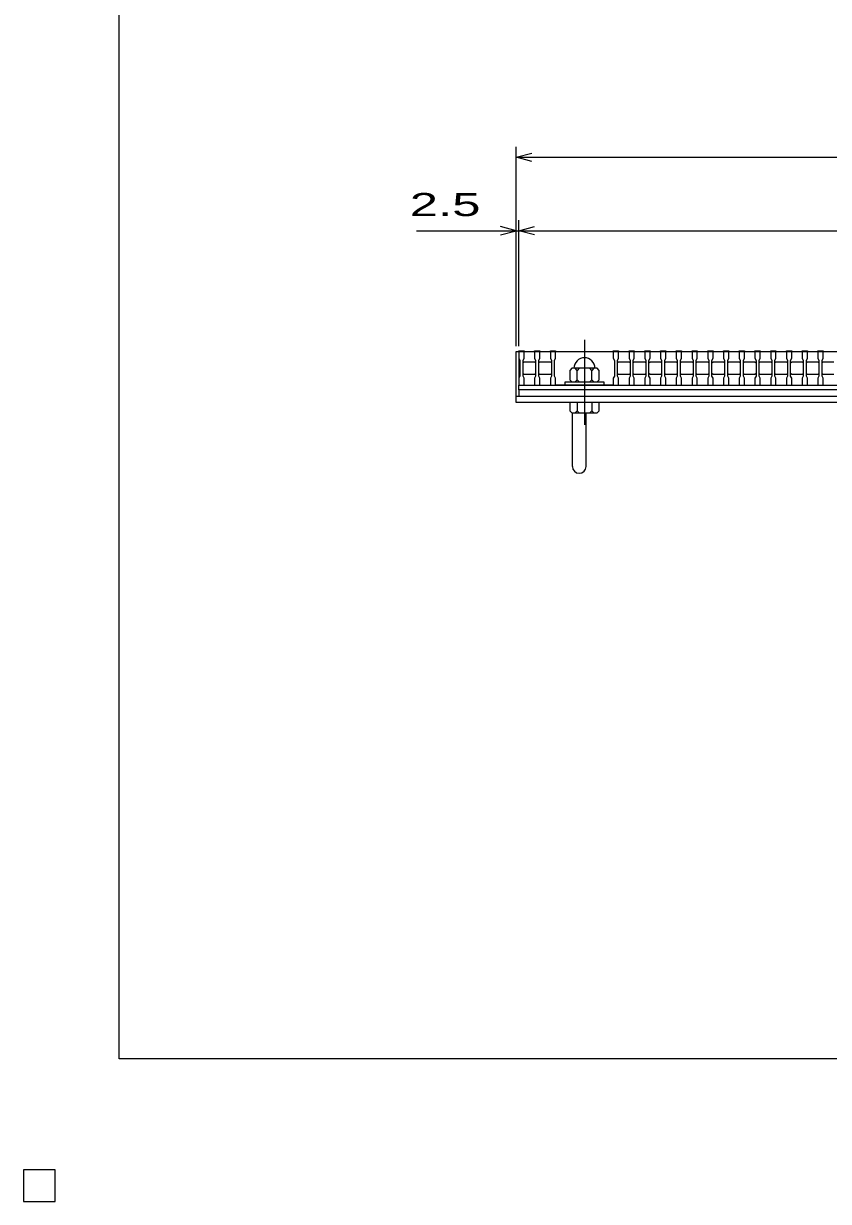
# Model space of a CAD drawing. Units: millimetres, scale not verified. Extents: x -1820 to 1731, y -1282 to 1054.
# Drawn here: x -1820 to -1053, y -1282 to -160 of the extents above; entities that cross this region are included whole.
import ezdxf
from ezdxf.enums import TextEntityAlignment as Align

# ---------------------------------------------------------------- set-up
doc = ezdxf.new("R2010")
doc.units = ezdxf.units.MM
doc.header["$LTSCALE"] = 10
doc.linetypes.add('CHAIN', pattern=[18.5, 12, -1.5, 3.5, -1.5])
for name, color, linetype, lineweight in [('0_2', 150, 'Continuous', 25), ('16', 3, 'Continuous', 25), ('19', 6, 'Continuous', 25), ('22', 4, 'Continuous', 25)]:
    doc.layers.add(name, color=color, linetype=linetype, lineweight=lineweight)
doc.styles.add('ベクトル', font='')
doc.styles.get('ベクトル').set_extended_font_data('ベクトル')

msp = doc.modelspace()

# ---------------------------------------------------------------- linework, layer by layer
at = {"layer": '0_2'}
for p, q in [((-1729, -1146.5), (-1729, 1053.5)), ((1731, -1146.5), (-1729, -1146.5))]:
    msp.add_line(p, q, dxfattribs=at)
at = {"layer": '16', "linetype": 'CHAIN'}
msp.add_line((-1285.5, -461.5), (-1285.5, -542.5), dxfattribs=at)
at = {"layer": '16'}
for p, q in [((-1348, -472.5), (-1348, -471.8)), ((-1348, -471.8), (-1343, -471.8)), ((-1348, -472.5), (-1348, -479)), ((-1343, -472.5), (-1348, -472.5)), ((-1348, -472.5), (-1348, -504.5)), ((-1348, -472.5), (-353, -472.5)), ((-1348, -479), (-1347, -481)), ((-1347, -481), (-1347, -496)), ((-1344, -481), (-1343, -479)), ((-1344, -496), (-1344, -481)), ((-1344, -483.5), (-1343, -482.5)), ((-1343, -471.8), (-1343, -472.5)), ((-1343, -479), (-1343, -472.5)), ((-1343, -482.5), (-1333, -482.5)), ((-1333, -472.5), (-1333, -471.8)), ((-1333, -471.8), (-1328, -471.8)), ((-1333, -472.5), (-1333, -479)), ((-1328, -472.5), (-1333, -472.5)), ((-1333, -479), (-1332, -481)), ((-1333, -482.5), (-1332, -483.5)), ((-1332, -481), (-1332, -496)), ((-1329, -481), (-1328, -479)), ((-1329, -496), (-1329, -481)), ((-1329, -483.5), (-1328, -482.5)), ((-1328, -471.8), (-1328, -472.5)), ((-1328, -479), (-1328, -472.5)), ((-1328, -482.5), (-1318, -482.5)), ((-1318, -472.5), (-1318, -471.8)), ((-1318, -471.8), (-1313, -471.8)), ((-1318, -472.5), (-1318, -479)), ((-1313, -472.5), (-1318, -472.5)), ((-1318, -479), (-1317, -481)), ((-1318, -482.5), (-1317, -483.5)), ((-1317, -481), (-1317, -496)), ((-1314, -481), (-1313, -479)), ((-1314, -496), (-1314, -481)), ((-1313, -471.8), (-1313, -472.5)), ((-1313, -479), (-1313, -472.5)), ((-1313, -472.5), (-1258, -472.5)), ((-1258, -472.5), (-1258, -471.8)), ((-1258, -471.8), (-1253, -471.8)), ((-1258, -472.5), (-1258, -479)), ((-1253, -472.5), (-1258, -472.5)), ((-1258, -479), (-1257, -481)), ((-1257, -481), (-1257, -496)), ((-1254, -481), (-1253, -479)), ((-1254, -496), (-1254, -481)), ((-1254, -483.5), (-1253, -482.5)), ((-1253, -471.8), (-1253, -472.5)), ((-1253, -479), (-1253, -472.5)), ((-1253, -482.5), (-1243, -482.5)), ((-1243, -472.5), (-1243, -471.8)), ((-1243, -471.8), (-1238, -471.8)), ((-1243, -472.5), (-1243, -479)), ((-1238, -472.5), (-1243, -472.5)), ((-1243, -479), (-1242, -481)), ((-1243, -482.5), (-1242, -483.5)), ((-1242, -481), (-1242, -496)), ((-1239, -481), (-1238, -479)), ((-1239, -496), (-1239, -481)), ((-1239, -483.5), (-1238, -482.5)), ((-1238, -471.8), (-1238, -472.5)), ((-1238, -479), (-1238, -472.5)), ((-1238, -482.5), (-1228, -482.5)), ((-1228, -472.5), (-1228, -471.8)), ((-1228, -471.8), (-1223, -471.8)), ((-1228, -472.5), (-1228, -479)), ((-1223, -472.5), (-1228, -472.5)), ((-1228, -479), (-1227, -481)), ((-1228, -482.5), (-1227, -483.5)), ((-1227, -481), (-1227, -496)), ((-1224, -481), (-1223, -479)), ((-1224, -496), (-1224, -481)), ((-1224, -483.5), (-1223, -482.5)), ((-1223, -471.8), (-1223, -472.5)), ((-1223, -479), (-1223, -472.5)), ((-1223, -482.5), (-1213, -482.5)), ((-1213, -472.5), (-1213, -471.8)), ((-1213, -471.8), (-1208, -471.8)), ((-1213, -472.5), (-1213, -479)), ((-1208, -472.5), (-1213, -472.5)), ((-1213, -479), (-1212, -481)), ((-1213, -482.5), (-1212, -483.5)), ((-1212, -481), (-1212, -496)), ((-1209, -481), (-1208, -479)), ((-1209, -496), (-1209, -481)), ((-1209, -483.5), (-1208, -482.5)), ((-1208, -471.8), (-1208, -472.5)), ((-1208, -479), (-1208, -472.5)), ((-1208, -482.5), (-1198, -482.5)), ((-1198, -472.5), (-1198, -471.8)), ((-1198, -471.8), (-1193, -471.8)), ((-1198, -472.5), (-1198, -479)), ((-1193, -472.5), (-1198, -472.5)), ((-1198, -479), (-1197, -481)), ((-1198, -482.5), (-1197, -483.5)), ((-1197, -481), (-1197, -496)), ((-1194, -481), (-1193, -479)), ((-1194, -496), (-1194, -481)), ((-1194, -483.5), (-1193, -482.5)), ((-1193, -471.8), (-1193, -472.5)), ((-1193, -479), (-1193, -472.5)), ((-1193, -482.5), (-1183, -482.5)), ((-1183, -472.5), (-1183, -471.8)), ((-1183, -471.8), (-1178, -471.8)), ((-1183, -472.5), (-1183, -479)), ((-1178, -472.5), (-1183, -472.5)), ((-1183, -479), (-1182, -481)), ((-1183, -482.5), (-1182, -483.5)), ((-1182, -481), (-1182, -496)), ((-1179, -481), (-1178, -479)), ((-1179, -496), (-1179, -481)), ((-1179, -483.5), (-1178, -482.5)), ((-1178, -471.8), (-1178, -472.5)), ((-1178, -479), (-1178, -472.5)), ((-1178, -482.5), (-1168, -482.5)), ((-1168, -472.5), (-1168, -471.8)), ((-1168, -471.8), (-1163, -471.8)), ((-1168, -472.5), (-1168, -479)), ((-1163, -472.5), (-1168, -472.5)), ((-1168, -479), (-1167, -481)), ((-1168, -482.5), (-1167, -483.5)), ((-1167, -481), (-1167, -496)), ((-1164, -481), (-1163, -479)), ((-1164, -496), (-1164, -481)), ((-1164, -483.5), (-1163, -482.5)), ((-1163, -471.8), (-1163, -472.5)), ((-1163, -479), (-1163, -472.5)), ((-1163, -482.5), (-1153, -482.5)), ((-1153, -472.5), (-1153, -471.8)), ((-1153, -471.8), (-1148, -471.8)), ((-1153, -472.5), (-1153, -479)), ((-1148, -472.5), (-1153, -472.5)), ((-1153, -479), (-1152, -481)), ((-1153, -482.5), (-1152, -483.5)), ((-1152, -481), (-1152, -496)), ((-1149, -481), (-1148, -479)), ((-1149, -496), (-1149, -481)), ((-1149, -483.5), (-1148, -482.5)), ((-1148, -471.8), (-1148, -472.5)), ((-1148, -479), (-1148, -472.5)), ((-1148, -482.5), (-1138, -482.5)), ((-1138, -472.5), (-1138, -471.8)), ((-1138, -471.8), (-1133, -471.8)), ((-1138, -472.5), (-1138, -479)), ((-1133, -472.5), (-1138, -472.5)), ((-1138, -479), (-1137, -481)), ((-1138, -482.5), (-1137, -483.5)), ((-1137, -481), (-1137, -496)), ((-1134, -481), (-1133, -479)), ((-1134, -496), (-1134, -481)), ((-1134, -483.5), (-1133, -482.5)), ((-1133, -471.8), (-1133, -472.5)), ((-1133, -479), (-1133, -472.5)), ((-1133, -482.5), (-1123, -482.5)), ((-1123, -472.5), (-1123, -471.8)), ((-1123, -471.8), (-1118, -471.8)), ((-1123, -472.5), (-1123, -479)), ((-1118, -472.5), (-1123, -472.5)), ((-1123, -479), (-1122, -481)), ((-1123, -482.5), (-1122, -483.5)), ((-1122, -481), (-1122, -496)), ((-1119, -481), (-1118, -479)), ((-1119, -496), (-1119, -481)), ((-1119, -483.5), (-1118, -482.5)), ((-1118, -471.8), (-1118, -472.5)), ((-1118, -479), (-1118, -472.5)), ((-1118, -482.5), (-1108, -482.5)), ((-1108, -472.5), (-1108, -471.8)), ((-1108, -471.8), (-1103, -471.8)), ((-1108, -472.5), (-1108, -479)), ((-1103, -472.5), (-1108, -472.5)), ((-1108, -479), (-1107, -481)), ((-1108, -482.5), (-1107, -483.5)), ((-1107, -481), (-1107, -496)), ((-1104, -481), (-1103, -479)), ((-1104, -496), (-1104, -481)), ((-1104, -483.5), (-1103, -482.5)), ((-1103, -471.8), (-1103, -472.5)), ((-1103, -479), (-1103, -472.5)), ((-1103, -482.5), (-1093, -482.5)), ((-1093, -472.5), (-1093, -471.8)), ((-1093, -471.8), (-1088, -471.8)), ((-1093, -472.5), (-1093, -479)), ((-1088, -472.5), (-1093, -472.5)), ((-1093, -479), (-1092, -481)), ((-1093, -482.5), (-1092, -483.5)), ((-1092, -481), (-1092, -496)), ((-1089, -481), (-1088, -479)), ((-1089, -496), (-1089, -481)), ((-1089, -483.5), (-1088, -482.5)), ((-1088, -471.8), (-1088, -472.5)), ((-1088, -479), (-1088, -472.5)), ((-1088, -482.5), (-1078, -482.5)), ((-1078, -472.5), (-1078, -471.8)), ((-1078, -471.8), (-1073, -471.8)), ((-1078, -472.5), (-1078, -479)), ((-1073, -472.5), (-1078, -472.5)), ((-1078, -479), (-1077, -481)), ((-1078, -482.5), (-1077, -483.5)), ((-1077, -481), (-1077, -496)), ((-1074, -481), (-1073, -479)), ((-1074, -496), (-1074, -481)), ((-1074, -483.5), (-1073, -482.5)), ((-1073, -471.8), (-1073, -472.5)), ((-1073, -479), (-1073, -472.5)), ((-1073, -482.5), (-1063, -482.5)), ((-1063, -472.5), (-1063, -471.8)), ((-1063, -471.8), (-1058, -471.8)), ((-1063, -472.5), (-1063, -479)), ((-1058, -472.5), (-1063, -472.5)), ((-1063, -479), (-1062, -481)), ((-1063, -482.5), (-1062, -483.5)), ((-1062, -481), (-1062, -496)), ((-1059, -481), (-1058, -479)), ((-1059, -496), (-1059, -481)), ((-1059, -483.5), (-1058, -482.5)), ((-1058, -471.8), (-1058, -472.5)), ((-1058, -479), (-1058, -472.5)), ((-1058, -482.5), (-1048, -482.5)), ((-1343, -494.5), (-1344, -493.5)), ((-1332, -493.5), (-1333, -494.5)), ((-1328, -494.5), (-1329, -493.5)), ((-1317, -493.5), (-1318, -494.5)), ((-1297.5, -488.5), (-1299.5, -490.5)), ((-1299.5, -490.5), (-1299.5, -499.5)), ((-1273.5, -488.5), (-1297.5, -488.5)), ((-1292.5, -490.5), (-1294.5, -488.5)), ((-1290.5, -488.5), (-1292.5, -490.5)), ((-1292.5, -499.5), (-1292.5, -490.5)), ((-1278.5, -490.5), (-1280.5, -488.5)), ((-1276.5, -488.5), (-1278.5, -490.5)), ((-1278.5, -499.5), (-1278.5, -490.5)), ((-1271.5, -490.5), (-1273.5, -488.5)), ((-1271.5, -499.5), (-1271.5, -490.5)), ((-1253, -494.5), (-1254, -493.5)), ((-1242, -493.5), (-1243, -494.5)), ((-1238, -494.5), (-1239, -493.5)), ((-1227, -493.5), (-1228, -494.5)), ((-1223, -494.5), (-1224, -493.5)), ((-1212, -493.5), (-1213, -494.5)), ((-1208, -494.5), (-1209, -493.5)), ((-1197, -493.5), (-1198, -494.5)), ((-1193, -494.5), (-1194, -493.5)), ((-1182, -493.5), (-1183, -494.5)), ((-1178, -494.5), (-1179, -493.5)), ((-1167, -493.5), (-1168, -494.5)), ((-1163, -494.5), (-1164, -493.5)), ((-1152, -493.5), (-1153, -494.5)), ((-1148, -494.5), (-1149, -493.5)), ((-1137, -493.5), (-1138, -494.5)), ((-1133, -494.5), (-1134, -493.5)), ((-1122, -493.5), (-1123, -494.5)), ((-1118, -494.5), (-1119, -493.5)), ((-1107, -493.5), (-1108, -494.5)), ((-1103, -494.5), (-1104, -493.5)), ((-1092, -493.5), (-1093, -494.5)), ((-1088, -494.5), (-1089, -493.5)), ((-1077, -493.5), (-1078, -494.5)), ((-1073, -494.5), (-1074, -493.5)), ((-1062, -493.5), (-1063, -494.5)), ((-1058, -494.5), (-1059, -493.5)), ((-1347, -496), (-1348, -498)), ((-1348, -498), (-1348, -504.5)), ((-1348, -504.5), (-1343, -504.5)), ((-1348, -504.5), (-353, -504.5)), ((-1348, -504.5), (-353, -504.5)), ((-1348, -509), (-1348, -504.5)), ((-1343, -498), (-1344, -496)), ((-1333, -494.5), (-1343, -494.5)), ((-1343, -504.5), (-1343, -498)), ((-1332, -496), (-1333, -498)), ((-1333, -498), (-1333, -504.5)), ((-1333, -504.5), (-1328, -504.5)), ((-1328, -498), (-1329, -496)), ((-1318, -494.5), (-1328, -494.5)), ((-1328, -504.5), (-1328, -498)), ((-1317, -496), (-1318, -498)), ((-1318, -498), (-1318, -504.5)), ((-1318, -504.5), (-1313, -504.5)), ((-1313, -498), (-1314, -496)), ((-1313, -504.5), (-1313, -498)), ((-1258, -504.5), (-1313, -504.5)), ((-1304, -504.5), (-1304, -501.5)), ((-1304, -501.5), (-1267, -501.5)), ((-1267, -504.5), (-1304, -504.5)), ((-1299.5, -499.5), (-1297.5, -501.5)), ((-1294.5, -501.5), (-1292.5, -499.5)), ((-1292.5, -499.5), (-1290.5, -501.5)), ((-1280.5, -501.5), (-1278.5, -499.5)), ((-1278.5, -499.5), (-1276.5, -501.5)), ((-1273.5, -501.5), (-1271.5, -499.5)), ((-1267, -501.5), (-1267, -504.5)), ((-1257, -496), (-1258, -498)), ((-1258, -498), (-1258, -504.5)), ((-1258, -504.5), (-1253, -504.5)), ((-1253, -498), (-1254, -496)), ((-1243, -494.5), (-1253, -494.5)), ((-1253, -504.5), (-1253, -498)), ((-1242, -496), (-1243, -498)), ((-1243, -498), (-1243, -504.5)), ((-1243, -504.5), (-1238, -504.5)), ((-1238, -498), (-1239, -496)), ((-1228, -494.5), (-1238, -494.5)), ((-1238, -504.5), (-1238, -498)), ((-1227, -496), (-1228, -498)), ((-1228, -498), (-1228, -504.5)), ((-1228, -504.5), (-1223, -504.5)), ((-1223, -498), (-1224, -496)), ((-1213, -494.5), (-1223, -494.5)), ((-1223, -504.5), (-1223, -498)), ((-1212, -496), (-1213, -498)), ((-1213, -498), (-1213, -504.5)), ((-1213, -504.5), (-1208, -504.5)), ((-1208, -498), (-1209, -496)), ((-1198, -494.5), (-1208, -494.5)), ((-1208, -504.5), (-1208, -498)), ((-1197, -496), (-1198, -498)), ((-1198, -498), (-1198, -504.5)), ((-1198, -504.5), (-1193, -504.5)), ((-1193, -498), (-1194, -496)), ((-1183, -494.5), (-1193, -494.5)), ((-1193, -504.5), (-1193, -498)), ((-1182, -496), (-1183, -498)), ((-1183, -498), (-1183, -504.5)), ((-1183, -504.5), (-1178, -504.5)), ((-1178, -498), (-1179, -496)), ((-1168, -494.5), (-1178, -494.5)), ((-1178, -504.5), (-1178, -498)), ((-1167, -496), (-1168, -498)), ((-1168, -498), (-1168, -504.5)), ((-1168, -504.5), (-1163, -504.5)), ((-1163, -498), (-1164, -496)), ((-1153, -494.5), (-1163, -494.5)), ((-1163, -504.5), (-1163, -498)), ((-1152, -496), (-1153, -498)), ((-1153, -498), (-1153, -504.5)), ((-1153, -504.5), (-1148, -504.5)), ((-1148, -498), (-1149, -496)), ((-1138, -494.5), (-1148, -494.5)), ((-1148, -504.5), (-1148, -498)), ((-1137, -496), (-1138, -498)), ((-1138, -498), (-1138, -504.5)), ((-1138, -504.5), (-1133, -504.5)), ((-1133, -498), (-1134, -496)), ((-1123, -494.5), (-1133, -494.5)), ((-1133, -504.5), (-1133, -498)), ((-1122, -496), (-1123, -498)), ((-1123, -498), (-1123, -504.5)), ((-1123, -504.5), (-1118, -504.5)), ((-1118, -498), (-1119, -496)), ((-1108, -494.5), (-1118, -494.5)), ((-1118, -504.5), (-1118, -498)), ((-1107, -496), (-1108, -498)), ((-1108, -498), (-1108, -504.5)), ((-1108, -504.5), (-1103, -504.5)), ((-1103, -498), (-1104, -496)), ((-1093, -494.5), (-1103, -494.5)), ((-1103, -504.5), (-1103, -498)), ((-1092, -496), (-1093, -498)), ((-1093, -498), (-1093, -504.5)), ((-1093, -504.5), (-1088, -504.5)), ((-1088, -498), (-1089, -496)), ((-1078, -494.5), (-1088, -494.5)), ((-1088, -504.5), (-1088, -498)), ((-1077, -496), (-1078, -498)), ((-1078, -498), (-1078, -504.5)), ((-1078, -504.5), (-1073, -504.5)), ((-1073, -498), (-1074, -496)), ((-1063, -494.5), (-1073, -494.5)), ((-1073, -504.5), (-1073, -498)), ((-1062, -496), (-1063, -498)), ((-1063, -498), (-1063, -504.5)), ((-1063, -504.5), (-1058, -504.5)), ((-1058, -498), (-1059, -496)), ((-1048, -494.5), (-1058, -494.5)), ((-1058, -504.5), (-1058, -498)), ((-353, -509), (-1348, -509)), ((-1348, -509), (-1348, -515)), ((-1348, -515), (-353, -515)), ((-1790, -1252.5), (-1820, -1252.5)), ((-1820, -1252.5), (-1820, -1282.5)), ((-1790, -1252.5), (-1820, -1252.5)), ((-1820, -1252.5), (-1820, -1282.5)), ((-1790, -1252.5), (-1820, -1252.5)), ((-1820, -1252.5), (-1820, -1282.5)), ((-1790, -1252.5), (-1820, -1252.5)), ((-1820, -1252.5), (-1820, -1282.5)), ((-1790, -1252.5), (-1820, -1252.5)), ((-1820, -1252.5), (-1820, -1282.5)), ((-1790, -1282.5), (-1790, -1252.5)), ((-1790, -1282.5), (-1790, -1252.5)), ((-1790, -1282.5), (-1790, -1252.5)), ((-1790, -1282.5), (-1790, -1252.5)), ((-1790, -1282.5), (-1790, -1252.5)), ((-1820, -1282.5), (-1790, -1282.5)), ((-1820, -1282.5), (-1790, -1282.5)), ((-1820, -1282.5), (-1790, -1282.5)), ((-1820, -1282.5), (-1790, -1282.5)), ((-1820, -1282.5), (-1790, -1282.5))]:
    msp.add_line(p, q, dxfattribs=at)
msp.add_arc((-1285.5, -488.5), 10, 0, 180, dxfattribs=at)
at = {"layer": '19'}
for p, q in [((-1350.5, -515), (-1350.5, -472.5)), ((-1350.5, -472.5), (-1348, -472.5)), ((-1350.5, -515), (-350.5, -515)), ((-1350.5, -521), (-1350.5, -515)), ((-350.5, -521), (-1350.5, -521)), ((-1299.5, -521), (-1299.5, -529)), ((-1271.5, -521), (-1299.5, -521)), ((-1292.5, -521), (-1292.5, -529)), ((-1278.5, -521), (-1278.5, -529)), ((-1271.5, -529), (-1271.5, -521)), ((-1299.5, -529), (-1297.5, -531)), ((-1297.5, -531), (-1273.5, -531)), ((-1297, -582.1), (-1297, -531)), ((-1292.5, -529), (-1294.5, -531)), ((-1290.5, -531), (-1292.5, -529)), ((-1284, -582.1), (-1284, -531)), ((-1278.5, -529), (-1280.5, -531)), ((-1276.5, -531), (-1278.5, -529)), ((-1273.5, -531), (-1271.5, -529))]:
    msp.add_line(p, q, dxfattribs=at)
msp.add_arc((-1290.5, -582.1), 6.5, 180, 0, dxfattribs=at)
at = {"layer": '22'}
for p, q in [((-1350.5, -467.5), (-1350.5, -277.5)), ((-1350.5, -287.5), (-1335.5, -283.5)), ((-1335.5, -291.5), (-1350.5, -287.5)), ((-1350.5, -287.5), (-350.5, -287.5)), ((-1350.5, -467.5), (-1350.5, -347.5)), ((-1348, -467.5), (-1348, -347.5)), ((-1445.5, -357.5), (-1350.5, -357.5)), ((-1350.5, -357.5), (-1365.5, -353.5)), ((-1365.5, -361.5), (-1350.5, -357.5)), ((-1350.5, -357.5), (-1348, -357.5)), ((-1348, -357.5), (-1333, -353.5)), ((-1333, -361.5), (-1348, -357.5)), ((-1348, -357.5), (-353, -357.5))]:
    msp.add_line(p, q, dxfattribs=at)
at = {"layer": '22', "color": 2}
for p, q in [((-1790, -1252.5), (-1820, -1252.5)), ((-1820, -1252.5), (-1820, -1282.5)), ((-1790, -1252.5), (-1820, -1252.5)), ((-1820, -1252.5), (-1820, -1282.5)), ((-1790, -1252.5), (-1820, -1252.5)), ((-1820, -1252.5), (-1820, -1282.5)), ((-1790, -1282.5), (-1790, -1252.5)), ((-1790, -1282.5), (-1790, -1252.5)), ((-1790, -1282.5), (-1790, -1252.5)), ((-1820, -1282.5), (-1790, -1282.5)), ((-1820, -1282.5), (-1790, -1282.5)), ((-1820, -1282.5), (-1790, -1282.5))]:
    msp.add_line(p, q, dxfattribs=at)

# ---------------------------------------------------------------- texts
at = {"layer": '22', "color": 2, "style": 'ベクトル', "width": 1.65}
msp.add_text(' 2.5 ', height=21.99, dxfattribs=at).set_placement((-1465.5, -332.5), align=Align.MIDDLE_LEFT)

doc.saveas('drawing.dxf')
